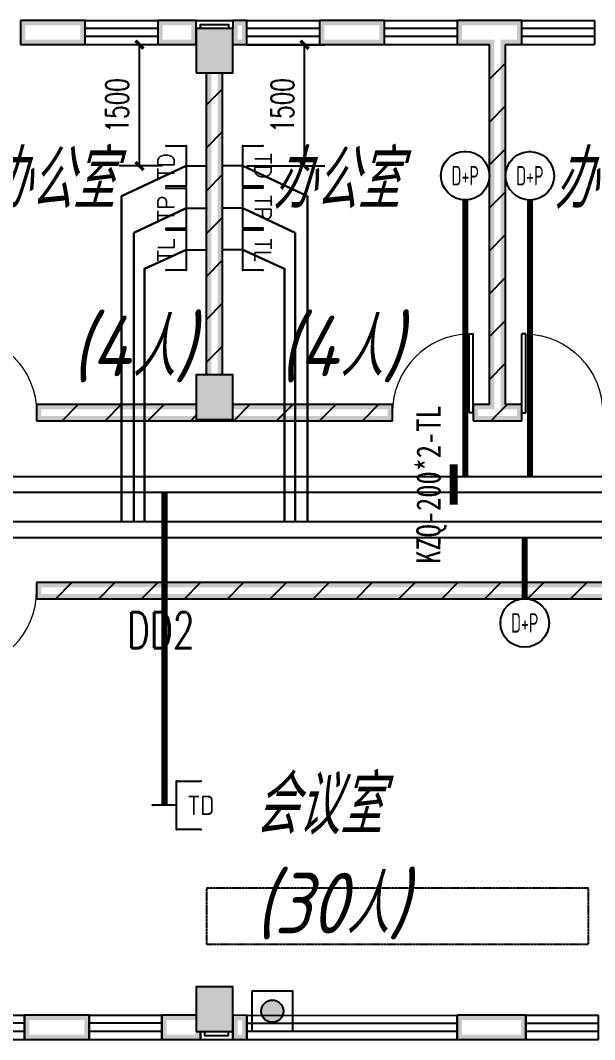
# Model space of a CAD drawing. Extents: x 1241380 to 1952554, y 1012187 to 1766051.
# Drawn here: x 1663465 to 1670565, y 1104712 to 1117313 of the extents above; entities that cross this region are included whole.
import ezdxf
from ezdxf.enums import TextEntityAlignment as Align

# ---------------------------------------------------------------- set-up
doc = ezdxf.new("R2010")
doc.units = 0
doc.linetypes.add('DASH', pattern=[0.35, 0.25, -0.1])
for name, color, linetype in [('1-建筑底图', 8, 'Continuous'), ('CABLETRAY_PDS', 4, 'Continuous'), ('DOTLN', 2, 'DASH'), ('EQUIP-通讯', 3, 'Continuous'), ('PUB_HATCH', 8, 'Continuous'), ('TEL_DIM', 3, 'Continuous'), ('WIRE-综合布线', 5, 'Continuous'), ('光纤点位', 3, 'Continuous'), ('内网桥架', 1, 'Continuous'), ('填充', 8, 'Continuous'), ('抗震支吊架', 2, 'Continuous'), ('红机电话', 3, 'Continuous'), ('蓝机电话', 3, 'Continuous')]:
    doc.layers.add(name, color=color, linetype=linetype)
doc.layers.add('内网线路', color=1, linetype='Continuous', lineweight=30)
doc.styles.add('_TCH_DIM', font='SIMPLEX', dxfattribs={"bigfont": 'GBCBIG'})
doc.styles.add('_TEL_ATTDEF', font='GBENOR', dxfattribs={"width": 0.8, "height": 3, "bigfont": 'GBCBIG'})
doc.styles.add('_TEL_DIM', font='SIMPLEX', dxfattribs={"width": 0.8, "height": 3.5, "bigfont": 'HZTXT'})
doc.styles.add('A_DIM_T3', font='SIMPLEX', dxfattribs={"width": 0.7, "bigfont": 'HZ'})
doc.styles.add('kzcad', font='', dxfattribs={"width": 0.8})
doc.styles.get("Standard").update_dxf_attribs({"font": 'gbeitc.shx', "bigfont": 'gbcbig.shx'})
doc.styles.get('kzcad').set_extended_font_data('SimSun')
doc.linetypes.add('JIEDI', pattern='A,1.25,-0.25,0.25,-0.25,0.625,["/",Standard,S=0.6,R=0,X=0,Y=-0.3],0.625,-0.25,0.25,-0.25', length=4)
doc.dimstyles.new('_TCH_ARCH&&100', dxfattribs={"dimtxt": 280, "dimasz": 100, "dimexe": 250, "dimexo": 300, "dimgap": 135, "dimtad": 1, "dimdec": 0, "dimzin": 0, "dimdsep": 46, "dimtxsty": 'A_DIM_T3', "dimblk": 'ARCHTICK', "dimcen": 0.09, "dimclrt": 7, "dimazin": 2, "dimtfac": 1, "dimtdec": 0, "dimtix": 1, "dimtmove": 2, "dimatfit": 3, "dimfxl": 100, "dimtolj": 1, "dimtzin": 0, "dimarcsym": 0})
pattern_1 = [(45, (933820.03, 485085.73), (-265.16515, 265.16515), [])]

# ---------------------------------------------------------------- blocks, each defined once
blk = doc.blocks.new('xfjyc')
at = {"layer": '填充'}
h = blk.add_hatch(color=1, dxfattribs=at)
h.dxf.hatch_style = 1
edge = h.paths.add_edge_path()
edge.add_arc((250, 250), 137, 0, 360)
blk.add_lwpolyline([(0, 500), (500, 500), (500, 0), (0, 0)], close=True)
at = {"color": 1}
blk.add_circle((250, 250), 137, dxfattribs=at)
blk = doc.blocks.new('$WINLIB2D$00000001')
at = {"color": 0}
for points in [[(-0.5, 0.5), (-0.5, -0.5)], [(-0.5, 0.5), (0.5, 0.5)], [(0.5, -0.5), (0.5, 0.5)], [(0.5, 0.1667), (-0.5, 0.1667)], [(0.5, -0.1667), (-0.5, -0.1667)], [(-0.5, -0.5), (0.5, -0.5)]]:
    blk.add_lwpolyline(points, dxfattribs=at)
blk = doc.blocks.new('$DorLib2D$00000001')
at = {"color": 0}
for p, q in [((0.45, 0.975), (0.5, 0.975)), ((0.45, 0), (0.45, 0.975)), ((0.5, 0), (0.5, 0.975)), ((0.5, 0), (0.45, 0))]:
    blk.add_line(p, q, dxfattribs=at)
at = {"color": 0, "lineweight": 13}
blk.add_arc((0.475, 0), 0.975, 91.4693, 180, dxfattribs=at)
blk = doc.blocks.new('_FZH')
blk.add_lwpolyline([(-0.5, -0.5), (0.5, -0.5), (0.5, 0.5), (-0.5, 0.5)], close=True)
at = {"layer": 'PUB_HATCH'}
blk.add_solid([(-0.5, -0.5), (0.5, -0.5), (-0.5, 0.5), (0.5, 0.5)], dxfattribs=at)
blk = doc.blocks.new('1-二层建筑底图')
at = {"layer": '1-建筑底图'}
for points in [[(1664265, 1162521), (1663465, 1162521), (1663525, 1162461), (1664205, 1162461)], [(1663465, 1162521), (1663465, 1162221), (1663525, 1162281), (1663525, 1162461)], [(1664265, 1162221), (1664265, 1162521), (1664205, 1162461), (1664205, 1162281)], [(1665640, 1162521), (1665165, 1162521), (1665225, 1162461), (1665580, 1162461)], [(1665165, 1162521), (1665165, 1162221), (1665225, 1162281), (1665225, 1162461)], [(1665640, 1162221), (1665640, 1162521), (1665580, 1162461), (1665580, 1162281)], [(1666265, 1162521), (1666090, 1162521), (1666150, 1162461), (1666205, 1162461)], [(1666090, 1162421), (1666090, 1162421), (1666090, 1162221), (1666150, 1162281), (1666150, 1162461), (1666090, 1162521)], [(1666265, 1162221), (1666265, 1162521), (1666205, 1162461), (1666205, 1162281)], [(1667965, 1162521), (1667165, 1162521), (1667225, 1162461), (1667905, 1162461)], [(1667165, 1162521), (1667165, 1162221), (1667225, 1162281), (1667225, 1162461)], [(1667965, 1162221), (1667965, 1162521), (1667905, 1162461), (1667905, 1162281)], [(1669365, 1162521), (1668865, 1162521), (1668925, 1162461), (1669365, 1162461)], [(1668865, 1162521), (1668865, 1162221), (1668925, 1162281), (1668925, 1162461)], [(1669665, 1162521), (1669365, 1162521), (1669365, 1162461), (1669605, 1162461)], [(1669665, 1162221), (1669665, 1162521), (1669605, 1162461), (1669605, 1162281)], [(1666090, 1162421), (1665640, 1162421), (1665700, 1162361), (1666030, 1162361)], [(1665640, 1162421), (1665640, 1161871), (1665700, 1161931), (1665700, 1162361)], [(1666090, 1161871), (1666090, 1162421), (1666030, 1162361), (1666030, 1161931)], [(1663465, 1162221), (1664265, 1162221), (1664205, 1162281), (1663525, 1162281)], [(1665165, 1162221), (1665640, 1162221), (1665580, 1162281), (1665225, 1162281)], [(1666090, 1162221), (1666090, 1162221), (1666265, 1162221), (1666205, 1162281), (1666150, 1162281)], [(1667165, 1162221), (1667965, 1162221), (1667905, 1162281), (1667225, 1162281)], [(1668865, 1162221), (1669265, 1162221), (1669325, 1162281), (1668925, 1162281)], [(1669265, 1157771), (1669265, 1162221), (1669325, 1162281), (1669325, 1157711)], [(1669465, 1162221), (1669665, 1162221), (1669605, 1162281), (1669405, 1162281)], [(1669465, 1157771), (1669465, 1162221), (1669405, 1162281), (1669405, 1157711)], [(1665640, 1161871), (1666090, 1161871), (1666030, 1161931), (1665700, 1161931)], [(1665825, 1161871), (1665765, 1161871), (1665765, 1158138), (1665825, 1158138)], [(1665965, 1161871), (1665905, 1161871), (1665905, 1158138), (1665965, 1158138)], [(1666090, 1158138), (1665640, 1158138), (1665700, 1158078), (1666030, 1158078)], [(1665640, 1158138), (1665640, 1157588), (1665700, 1157648), (1665700, 1158078)], [(1666090, 1157588), (1666090, 1158138), (1666030, 1158078), (1666030, 1157648)], [(1665640, 1157711), (1665640, 1157771), (1663665, 1157771), (1663725, 1157711)], [(1663665, 1157771), (1663665, 1157571), (1663725, 1157631), (1663725, 1157711)], [(1666090, 1157771), (1666090, 1157711), (1668005, 1157711), (1668065, 1157771)], [(1668065, 1157571), (1668065, 1157771), (1668005, 1157711), (1668005, 1157631)], [(1669265, 1157771), (1669065, 1157771), (1669125, 1157711), (1669325, 1157711)], [(1669065, 1157771), (1669065, 1157571), (1669125, 1157631), (1669125, 1157711)], [(1669665, 1157771), (1669465, 1157771), (1669405, 1157711), (1669605, 1157711)], [(1669665, 1157571), (1669665, 1157771), (1669605, 1157711), (1669605, 1157631)], [(1665865, 1157588), (1665640, 1157588), (1665640, 1157631), (1663725, 1157631), (1663665, 1157571), (1665865, 1157571)], [(1665640, 1157588), (1666090, 1157588), (1666030, 1157648), (1665700, 1157648)], [(1666090, 1157631), (1666090, 1157588), (1665865, 1157588), (1665865, 1157571), (1668065, 1157571), (1668005, 1157631)], [(1669065, 1157571), (1669365, 1157571), (1669365, 1157631), (1669125, 1157631)], [(1669365, 1157571), (1669665, 1157571), (1669605, 1157631), (1669365, 1157631)], [(1671715, 1155571), (1663665, 1155571), (1663725, 1155511), (1671655, 1155511)], [(1663665, 1155571), (1663665, 1155371), (1663725, 1155431), (1663725, 1155511)], [(1663665, 1155371), (1671715, 1155371), (1671655, 1155431), (1663725, 1155431)], [(1666090, 1150571), (1665640, 1150571), (1665700, 1150511), (1666030, 1150511)], [(1665640, 1150571), (1665640, 1150021), (1665700, 1150081), (1665700, 1150511)], [(1666090, 1150021), (1666090, 1150571), (1666030, 1150511), (1666030, 1150081)], [(1664315, 1150221), (1663515, 1150221), (1663575, 1150161), (1664255, 1150161)], [(1663515, 1150221), (1663515, 1149921), (1663575, 1149981), (1663575, 1150161)], [(1664315, 1149921), (1664315, 1150221), (1664255, 1150161), (1664255, 1149981)], [(1665640, 1150171), (1665640, 1150221), (1665215, 1150221), (1665275, 1150161), (1665630, 1150161)], [(1665215, 1150221), (1665215, 1149921), (1665275, 1149981), (1665275, 1150161)], [(1665690, 1150021), (1665640, 1150021), (1665640, 1150171), (1665630, 1150161), (1665630, 1149981), (1665690, 1149921)], [(1666265, 1150220), (1666090, 1150219), (1666150, 1150159), (1666205, 1150160)], [(1666090, 1150219), (1666090, 1149919), (1666150, 1149979), (1666150, 1150159)], [(1666265, 1149920), (1666265, 1150220), (1666205, 1150160), (1666205, 1149980)], [(1669715, 1150220), (1668865, 1150220), (1668925, 1150160), (1669655, 1150160)], [(1668865, 1150220), (1668865, 1149920), (1668925, 1149980), (1668925, 1150160)], [(1669715, 1149920), (1669715, 1150220), (1669655, 1150160), (1669655, 1149980)], [(1665640, 1150021), (1666090, 1150021), (1666030, 1150081), (1665700, 1150081)], [(1663515, 1149921), (1664315, 1149921), (1664255, 1149981), (1663575, 1149981)], [(1665215, 1149921), (1665690, 1149921), (1665630, 1149981), (1665275, 1149981)], [(1666090, 1149919), (1666265, 1149920), (1666205, 1149980), (1666150, 1149979)], [(1668865, 1149920), (1669715, 1149920), (1669655, 1149980), (1668925, 1149980)]]:
    blk.add_hatch(color=256, dxfattribs=at).paths.add_polyline_path(points)
h = blk.add_hatch(dxfattribs=at)
h.set_pattern_fill('普通砖', color=256, scale=150, style=0)
h.set_pattern_definition(pattern_1)
h.paths.add_polyline_path([(1669365, 1157704), (1669405, 1157711), (1669465, 1157771), (1669465, 1162221), (1669365, 1162321), (1669265, 1162221), (1669265, 1157771), (1669325, 1157711)])
h = blk.add_hatch(dxfattribs=at)
h.set_pattern_fill('普通砖', color=256, scale=150, style=0)
h.set_pattern_definition(pattern_1)
h.paths.add_polyline_path([(1665965, 1161871), (1665765, 1161871), (1665765, 1158138), (1665965, 1158138)])
h = blk.add_hatch(dxfattribs=at)
h.set_pattern_fill('普通砖', color=256, scale=150, style=0)
h.set_pattern_definition(pattern_1)
h.paths.add_polyline_path([(1665865, 1157588), (1665640, 1157588), (1665640, 1157771), (1663665, 1157771), (1663665, 1157571), (1665865, 1157571)])
h = blk.add_hatch(dxfattribs=at)
h.set_pattern_fill('普通砖', color=256, scale=150, style=0)
h.set_pattern_definition(pattern_1)
h.paths.add_polyline_path([(1666090, 1157771), (1666090, 1157588), (1665865, 1157588), (1665865, 1157571), (1668065, 1157571), (1668065, 1157771)])
h = blk.add_hatch(dxfattribs=at)
h.set_pattern_fill('普通砖', color=256, scale=150, style=0)
h.set_pattern_definition(pattern_1)
h.paths.add_polyline_path([(1669325, 1157711), (1669265, 1157771), (1669065, 1157771), (1669065, 1157571), (1669365, 1157571), (1669365, 1157704)])
h = blk.add_hatch(dxfattribs=at)
h.set_pattern_fill('普通砖', color=256, scale=150, style=0)
h.set_pattern_definition(pattern_1)
h.paths.add_polyline_path([(1669365, 1157704), (1669365, 1157571), (1669665, 1157571), (1669665, 1157771), (1669465, 1157771), (1669405, 1157711)])
h = blk.add_hatch(dxfattribs=at)
h.set_pattern_fill('普通砖', color=256, scale=150, style=0)
h.set_pattern_definition(pattern_1)
h.paths.add_polyline_path([(1663665, 1155371), (1671715, 1155371), (1671715, 1155571), (1663665, 1155571)])
for p, q in [((1664265, 1162521), (1663465, 1162521)), ((1663465, 1162521), (1663465, 1162221)), ((1664265, 1162221), (1664265, 1162521)), ((1665640, 1162521), (1665165, 1162521)), ((1665165, 1162521), (1665165, 1162221)), ((1665640, 1162221), (1665640, 1162521)), ((1666265, 1162521), (1666090, 1162521)), ((1666090, 1162521), (1666090, 1162421)), ((1666265, 1162221), (1666265, 1162521)), ((1667965, 1162521), (1667165, 1162521)), ((1667165, 1162521), (1667165, 1162221)), ((1667965, 1162221), (1667965, 1162521)), ((1669365, 1162521), (1668865, 1162521)), ((1668865, 1162521), (1668865, 1162221)), ((1669665, 1162521), (1669365, 1162521)), ((1669665, 1162221), (1669665, 1162521)), ((1663465, 1162221), (1664265, 1162221)), ((1665165, 1162221), (1665640, 1162221)), ((1666090, 1162221), (1666265, 1162221)), ((1667165, 1162221), (1667965, 1162221)), ((1668865, 1162221), (1669265, 1162221)), ((1669265, 1157771), (1669265, 1162221)), ((1669465, 1162221), (1669665, 1162221)), ((1669465, 1157771), (1669465, 1162221)), ((1665765, 1158138), (1665765, 1161871)), ((1665965, 1158138), (1665965, 1161871)), ((1665640, 1157771), (1663665, 1157771)), ((1663665, 1157771), (1663665, 1157571)), ((1668065, 1157771), (1666090, 1157771)), ((1668065, 1157571), (1668065, 1157771)), ((1669265, 1157771), (1669065, 1157771)), ((1669065, 1157771), (1669065, 1157571)), ((1669665, 1157771), (1669465, 1157771)), ((1669665, 1157571), (1669665, 1157771)), ((1663665, 1157571), (1665865, 1157571)), ((1665865, 1157571), (1668065, 1157571)), ((1669065, 1157571), (1669365, 1157571)), ((1669365, 1157571), (1669665, 1157571)), ((1671715, 1155571), (1663665, 1155571)), ((1663665, 1155571), (1663665, 1155371)), ((1663665, 1155371), (1671715, 1155371)), ((1664315, 1150221), (1663515, 1150221)), ((1663515, 1150221), (1663515, 1149921)), ((1664315, 1149921), (1664315, 1150221)), ((1665640, 1150221), (1665215, 1150221)), ((1665215, 1150221), (1665215, 1149921)), ((1666265, 1150220), (1666090, 1150219)), ((1666090, 1150219), (1666090, 1149919)), ((1666265, 1149920), (1666265, 1150220)), ((1669715, 1150220), (1668865, 1150220)), ((1668865, 1150220), (1668865, 1149920)), ((1669715, 1149920), (1669715, 1150220)), ((1663515, 1149921), (1664315, 1149921)), ((1665215, 1149921), (1665690, 1149921)), ((1665690, 1149921), (1665690, 1150021)), ((1666090, 1149919), (1666265, 1149920)), ((1668865, 1149920), (1669715, 1149920))]:
    blk.add_line(p, q, dxfattribs=at)
for points in [[(1665640, 1162421), (1665640, 1162521), (1666090, 1162521), (1666090, 1162421)], [(1665690, 1162421), (1665690, 1162471), (1666040, 1162471), (1666040, 1162421)], [(1665690, 1150021), (1665690, 1149921), (1666090, 1149919), (1666090, 1150019)], [(1665740, 1150021), (1665740, 1149971), (1666040, 1149969), (1666040, 1150019)]]:
    blk.add_lwpolyline(points, dxfattribs=at)
for name, p, xscale, yscale, zscale in [('$WINLIB2D$00000001', (1664715, 1162371), 900, -300, 900), ('$WINLIB2D$00000001', (1666715, 1162371), 900, -300, 900), ('$WINLIB2D$00000001', (1668415, 1162371), 900, -300, 900), ('$WINLIB2D$00000001', (1670115, 1162371), 900, -300, 900), ('$DorLib2D$00000001', (1663165, 1155471), -1000, -1000, -1000)]:
    blk.add_blockref(name, p, dxfattribs=dict(at, xscale=xscale, yscale=yscale, zscale=zscale))
for name, p, xscale, yscale, zscale, rotation in [('_FZH', (1665865, 1162146), 449.9999994899845, 550.0000000536675, 550.0000000536675, 359.9999999772327), ('$DorLib2D$00000001', (1663165, 1157671), 1000, -1000, 1000, 180), ('$DorLib2D$00000001', (1668565, 1157671), -1000, -1000, -1000, 180), ('$DorLib2D$00000001', (1670165, 1157671), 1000, -1000, 1000, 180), ('_FZH', (1665865, 1157863), 449.9999994899845, 550.0000000536675, 550.0000000536675, 359.9999999772327), ('_FZH', (1665865, 1150296), 449.9999998445855, 549.9999999634456, 549.9999999634456, 8.374689414908831e-09), ('$WINLIB2D$00000001', (1663065, 1150071), -900, -300, -900, 180), ('$WINLIB2D$00000001', (1664765, 1150071), -900, -300, -900, 180), ('$WINLIB2D$00000001', (1667565, 1150070), -2600, -300, -2600, 180.0142542100434), ('$WINLIB2D$00000001', (1670165, 1150070), -899.9999999999995, -300, -899.9999999999995, 180.0142542100434)]:
    blk.add_blockref(name, p, dxfattribs=dict(at, xscale=xscale, yscale=yscale, zscale=zscale, rotation=rotation))
blk.add_blockref('xfjyc', (1666330, 1150021), dxfattribs=at)
for s, height, p in [('办公室', 723.4, (1663060, 1160192)), ('办公室', 723.4, (1666582, 1160192)), ('办公室', 723.4, (1670060, 1160192)), ('(4', 750, (1664096, 1158120)), ('人', 723, (1664846, 1158120)), (')', 750, (1665372, 1158120)), ('(4', 750, (1666664, 1158120)), ('人', 723, (1667414, 1158120)), (')', 750, (1667940, 1158120)), ('会议室', 723.4, (1666363, 1152461)), ('(30', 750, (1666364, 1151232)), (')', 750, (1668015, 1151232)), ('人', 723, (1667489, 1151232))]:
    blk.add_text(s, height=height, dxfattribs=at).set_placement(p)
at = {"layer": '1-建筑底图', "style": '_TCH_DIM', "width": 0.705882}
blk.add_text('DD2', height=446.2, dxfattribs=at).set_placement((1664783, 1154759))
blk = doc.blocks.new('$equip$00002670')
for p, q in [((-0.5, 0.499), (-0.5, 0.999)), ((0.5, 0.999), (0.5, 0.499)), ((0.5, 0.499), (-0.5, 0.499)), ((0, 0.5), (0, 0))]:
    blk.add_line(p, q)
for p in [(-0.5, 0.999), (0.5, 0.999), (-0.5, 0.499), (0.5, 0.499), (0, 0)]:
    blk.add_point(p)
at = {"color": 7, "style": '_TEL_DIM'}
blk.add_attdef('$TEXT$', text='', height=0.4, dxfattribs=at).set_placement((0, 0.999), align=Align.MIDDLE_CENTER)
at = {"color": 7, "style": '_TEL_DIM', "flags": 1}
blk.add_attdef('A', text='', height=0.000025, dxfattribs=at).set_placement((0, 0), align=Align.MIDDLE_CENTER)
blk = doc.blocks.new('$equip_U$00000080(win7-PC-wzy)')
blk.add_circle((0, 0.5), 0.5)
for p in [(0, 0.999), (-0.5, 0.5), (0.5, 0.5)]:
    blk.add_point(p)
at = {"color": 7, "style": '_TEL_DIM', "width": 0.7}
blk.add_attdef('$TEXT$', text='', height=0.4, dxfattribs=at).set_placement((0, 0.5), align=Align.MIDDLE_CENTER)
at = {"color": 7, "style": '_TEL_DIM', "flags": 1}
for tag in ['A', 'REMARK']:
    blk.add_attdef(tag, text='', height=0.00002, dxfattribs=at).set_placement((0, 0), align=Align.MIDDLE_CENTER)
blk = doc.blocks.new('$equip$00001867')
for p, q in [((-0.5, 0.499), (-0.5, 0.999)), ((0.5, 0.999), (0.5, 0.499)), ((0.5, 0.499), (-0.5, 0.499)), ((0, 0.5), (0, 0))]:
    blk.add_line(p, q)
for p in [(-0.5, 0.999), (0.5, 0.999), (-0.5, 0.499), (0.5, 0.499), (0, 0)]:
    blk.add_point(p)
at = {"color": 7, "style": '_TEL_DIM'}
blk.add_attdef('$TEXT$', text='', height=0.4, dxfattribs=at).set_placement((0, 0.999), align=Align.MIDDLE_CENTER)
at = {"color": 7, "style": '_TEL_DIM', "flags": 1}
blk.add_attdef('A', text='', height=0.00002, dxfattribs=at).set_placement((0, 0), align=Align.MIDDLE_CENTER)
blk = doc.blocks.new('_ArchTick')
at = {"color": 0, "linetype": 'ByBlock', "const_width": 0.4}
blk.add_lwpolyline([(-0.5, -0.5), (0.5, 0.5)], dxfattribs=at)
blk = doc.blocks.new('*D405')
at = {"layer": 'Defpoints', "color": 0}
for p in [(1665965, 1117013), (1666979, 1117013), (1665965, 1115513)]:
    blk.add_point(p, dxfattribs=at)
at = {"layer": 'TEL_DIM', "color": 0, "lineweight": -2, "transparency": 16777216}
for p, q in [((1666265, 1117013), (1667229, 1117013)), ((1666979, 1115513), (1666979, 1117013)), ((1666265, 1115513), (1667229, 1115513))]:
    blk.add_line(p, q, dxfattribs=at)
at = {"layer": 'TEL_DIM', "color": 0, "lineweight": -2, "transparency": 16777216, "xscale": 100, "yscale": 100, "zscale": 100}
for p, rotation in [((1666979, 1117013), 90), ((1666979, 1115513), 270)]:
    blk.add_blockref('_ArchTick', p, dxfattribs=dict(at, rotation=rotation))
at = {"layer": 'TEL_DIM', "color": 7, "transparency": 16777216, "insert": (1666704, 1116263), "char_height": 280, "attachment_point": 5, "rotation": 90, "style": 'A_DIM_T3'}
blk.add_mtext('\\A1;1500', dxfattribs=at)
blk = doc.blocks.new('*D406')
at = {"layer": 'Defpoints', "color": 0}
for p in [(1664937, 1117013), (1665516, 1117013), (1665516, 1115513)]:
    blk.add_point(p, dxfattribs=at)
at = {"layer": 'TEL_DIM', "color": 0, "lineweight": -2, "transparency": 16777216}
for p, q in [((1665216, 1117013), (1664687, 1117013)), ((1664937, 1115513), (1664937, 1117013)), ((1665216, 1115513), (1664687, 1115513))]:
    blk.add_line(p, q, dxfattribs=at)
at = {"layer": 'TEL_DIM', "color": 0, "lineweight": -2, "transparency": 16777216, "xscale": 100, "yscale": 100, "zscale": 100}
for p, rotation in [((1664937, 1117013), 90), ((1664937, 1115513), 270)]:
    blk.add_blockref('_ArchTick', p, dxfattribs=dict(at, rotation=rotation))
at = {"layer": 'TEL_DIM', "color": 7, "transparency": 16777216, "insert": (1664662, 1116263), "char_height": 280, "attachment_point": 5, "rotation": 90, "style": 'A_DIM_T3'}
blk.add_mtext('\\A1;1500', dxfattribs=at)

msp = doc.modelspace()

# ---------------------------------------------------------------- linework, layer by layer
at = {"layer": 'CABLETRAY_PDS'}
for p, q in [((1628205, 1111674.2), (1674615, 1111674.2)), ((1674615, 1111474.2), (1628205, 1111474.2))]:
    msp.add_line(p, q, dxfattribs=at)
at = {"layer": 'DOTLN', "linetype": 'DASH'}
msp.add_lwpolyline([(1665765.2, 1105892.3), (1670487.7, 1105892.3), (1670487.7, 1106582.4), (1665765.2, 1106582.4)], close=True, dxfattribs=at)
at = {"layer": 'WIRE-综合布线', "linetype": 'Continuous', "const_width": 75}
for points in [[(1668967.2, 1111674.2), (1668965.3, 1115093.6)], [(1669766.6, 1111674.2), (1669764.7, 1115092.3)], [(1665247, 1107608.3), (1665247, 1111474.2)], [(1669701.2, 1110163.3), (1669701.2, 1110917.3)]]:
    msp.add_lwpolyline(points, dxfattribs=at)
at = {"layer": '内网桥架'}
for p, q in [((1636220.8, 1111117.3), (1673987.6, 1111117.3)), ((1673987.6, 1110917.3), (1636220.8, 1110917.3))]:
    msp.add_line(p, q, dxfattribs=at)
at = {"layer": '内网线路'}
for points in [[(1665515.6, 1115513.3), (1664715.5, 1115139.1), (1664715.5, 1111117.3)], [(1666214.1, 1115513.3), (1667014.4, 1115139.5), (1667014.4, 1111117.3)], [(1665515.6, 1114989.6), (1664868.5, 1114685.7), (1664868.5, 1111117.3)], [(1666214.3, 1114989.6), (1666861.6, 1114686), (1666861.6, 1111117.3)], [(1665515.6, 1114475), (1664999.5, 1114242.8), (1664999.5, 1111117.3)], [(1666214.6, 1114475), (1666730.7, 1114243), (1666732.1, 1111117.3)]]:
    msp.add_lwpolyline(points, dxfattribs=at)
at = {"layer": '抗震支吊架', "color": 2, "const_width": 100}
msp.add_lwpolyline([(1668820.9, 1111324.2), (1668820.9, 1111824.2)], dxfattribs=at)

# ---------------------------------------------------------------- block references
at = {"layer": '1-建筑底图', "linetype": 'JIEDI'}
msp.add_blockref('1-二层建筑底图', (0, -45207.9), dxfattribs=at)
at = {"layer": 'EQUIP-通讯', "linetype": 'JIEDI'}
ref = msp.add_blockref('$equip_U$00000080(win7-PC-wzy)', (1669265, 1115393.3), dxfattribs=dict(at, xscale=600, yscale=600, zscale=600, rotation=90))
ref.add_attrib('$TEXT$', 'D+P', dxfattribs={"layer": '0', "color": 7, "height": 240, "style": '_TEL_ATTDEF', "width": 0.7}).set_placement((1668965.3, 1115393.3), align=Align.MIDDLE_CENTER)
ref = msp.add_blockref('$equip_U$00000080(win7-PC-wzy)', (1670064.4, 1115392), dxfattribs=dict(at, xscale=600, yscale=600, zscale=600, rotation=90))
ref.add_attrib('$TEXT$', 'D+P', dxfattribs={"layer": '0', "color": 7, "height": 240, "style": '_TEL_ATTDEF', "width": 0.7}).set_placement((1669764.7, 1115392), align=Align.MIDDLE_CENTER)
ref = msp.add_blockref('$equip_U$00000080(win7-PC-wzy)', (1669701.2, 1109563.9), dxfattribs=dict(at, xscale=600, yscale=600, zscale=600))
ref.add_attrib('$TEXT$', 'D+P', dxfattribs={"layer": '0', "color": 7, "height": 240, "style": '_TEL_ATTDEF', "width": 0.7}).set_placement((1669701.2, 1109863.6), align=Align.MIDDLE_CENTER)
ref = msp.add_blockref('$equip$00002670', (1665097.2, 1107608.3), dxfattribs=dict(at, xscale=600, yscale=600, zscale=600, rotation=270))
ref.add_attrib('$TEXT$', 'TD', dxfattribs={"layer": '0', "color": 7, "height": 240, "style": '_TEL_ATTDEF'}).set_placement((1665696.6, 1107608.3), align=Align.MIDDLE_CENTER)
at = {"layer": '光纤点位', "xscale": 500, "yscale": 500, "zscale": 500}
for p, rotation in [((1665765.1, 1115513.3), 90), ((1665965.1, 1115513.3), 270)]:
    msp.add_blockref('$equip$00002670', p, dxfattribs=dict(at, rotation=rotation)).add_auto_attribs({'$TEXT$': 'TD'})
at = {"layer": '红机电话', "xscale": 500, "yscale": 500, "zscale": 500}
for p, rotation in [((1665765.1, 1114989.6), 90), ((1665965.1, 1114993.3), 270)]:
    msp.add_blockref('$equip$00001867', p, dxfattribs=dict(at, rotation=rotation)).add_auto_attribs({'$TEXT$': 'TP'})
at = {"layer": '蓝机电话', "xscale": 500, "yscale": 500, "zscale": 500}
for p, rotation in [((1665765.1, 1114475), 90), ((1665965.1, 1114475), 270)]:
    msp.add_blockref('$equip$00001867', p, dxfattribs=dict(at, rotation=rotation)).add_auto_attribs({'$TEXT$': 'TL'})

# ---------------------------------------------------------------- texts
at = {"layer": '抗震支吊架', "color": 2, "style": 'kzcad', "width": 0.8}
msp.add_text('KZQ-200*2-TL', height=300, rotation=89.88539, dxfattribs=at).set_placement((1668660.9, 1111574.2), align=Align.CENTER)

# ---------------------------------------------------------------- dimensions: what is measured, and where the dimension line sits
at = {"layer": 'TEL_DIM'}
for p1, p2, distance, picture, middle in [((1665515.6, 1115513.3), (1665515.6, 1117013.3), 578.5, '*D406', (1664662, 1116263.3)), ((1665965.1, 1115513.3), (1665965.1, 1117013.3), -1014, '*D405', (1666704, 1116263.3))]:
    dim = msp.add_aligned_dim(p1=p1, p2=p2, distance=distance, dimstyle='_TCH_ARCH&&100', dxfattribs=at)
    dim.commit()
    dim.dimension.update_dxf_attribs({"geometry": picture, "text_midpoint": middle})

doc.saveas('drawing.dxf')
